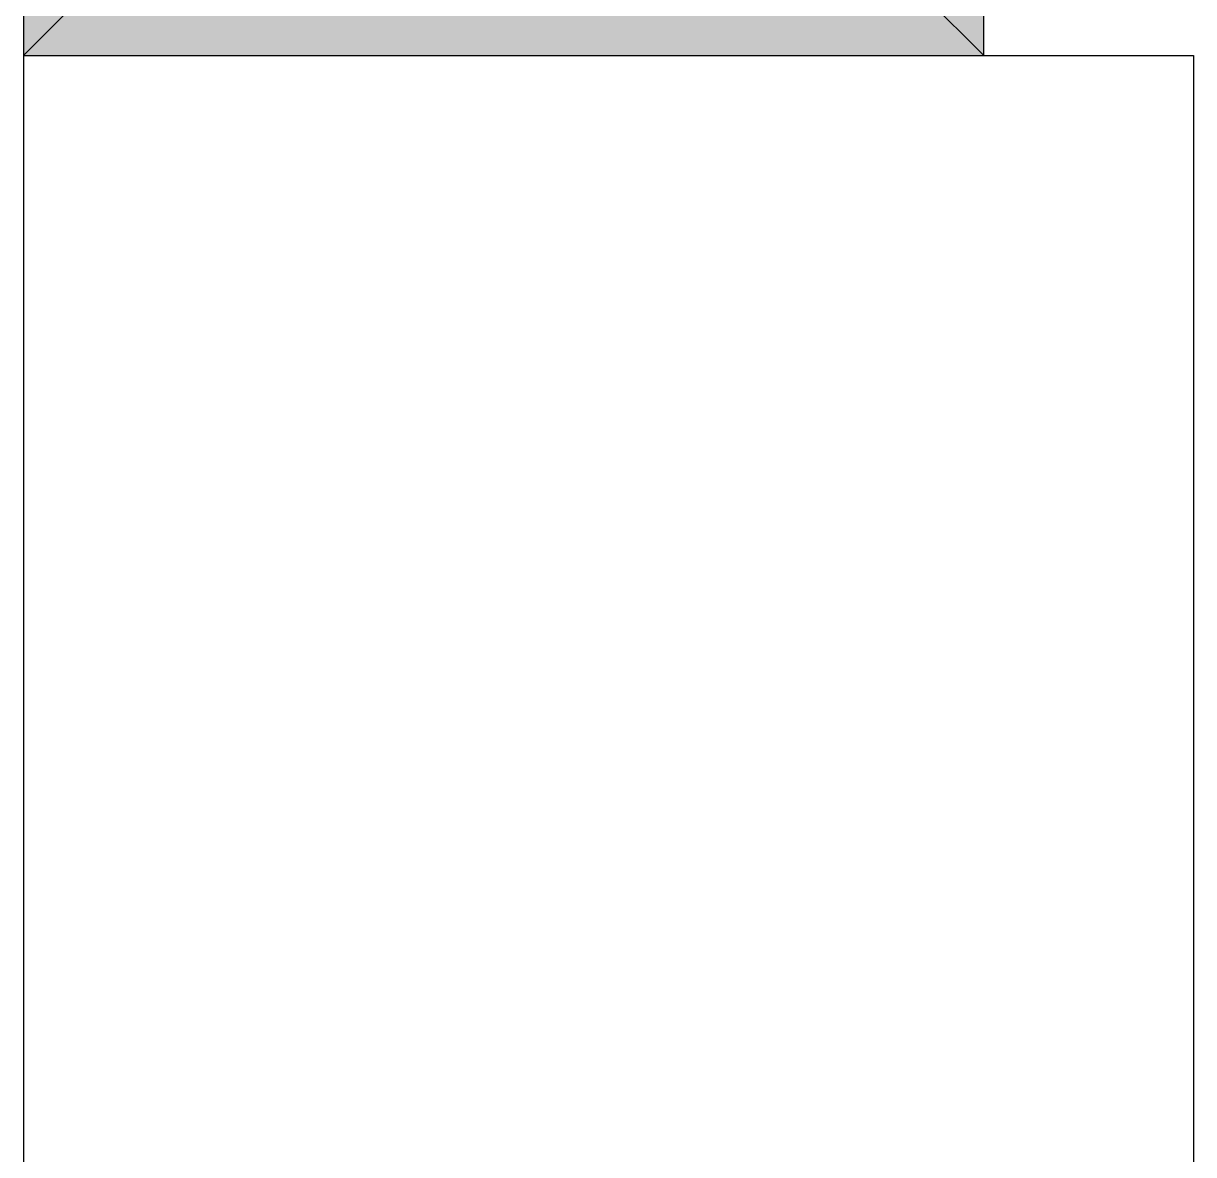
# Model space of a CAD drawing. Header units: inches. Extents: x 327481 to 195042051, y -335014 to 44773228.
# Drawn here: x 369972.31 to 370008.31, y -316965.74 to -316930.93 of the extents above; entities that cross this region are included whole.
import ezdxf

# ---------------------------------------------------------------- set-up
doc = ezdxf.new("R2010")
doc.units = ezdxf.units.IN
doc.header["$MEASUREMENT"] = 0
doc.layers.add('center', color=146, linetype='Continuous')
doc.layers.add('WATER BODY', color=140, linetype='Continuous')
doc.layers.add('column 1', color=146, linetype='Continuous', lineweight=30)
doc.layers.add('WALL', color=12, linetype='Continuous', lineweight=30)

# ---------------------------------------------------------------- blocks, each defined once
blk = doc.blocks.new('COLUMN1')
at = {"layer": 'column 1'}
h = blk.add_hatch(color=256, dxfattribs=at)
h.paths.add_polyline_path([(1, 1), (0, 1), (0.5, 0.5)])
h.paths.add_polyline_path([(1, 1), (0.5, 0.5), (1, 0)])
h.paths.add_polyline_path([(0.5, 0.5), (0, 0), (1, 0)])
h.paths.add_polyline_path([(0.5, 0.5), (0, 1), (0, 0)])
at = {"layer": 'column 1', "lineweight": 0, "ltscale": 0.3}
for p, q in [((0, 1), (1, 0)), ((0, 0), (1, 1))]:
    blk.add_line(p, q, dxfattribs=at)
at = {"layer": 'column 1', "ltscale": 0.3}
for p, q in [((1, 1), (0, 1)), ((0, 1), (0, 0)), ((1, 0), (1, 1)), ((0, 0), (1, 0))]:
    blk.add_line(p, q, dxfattribs=at)

msp = doc.modelspace()

# ---------------------------------------------------------------- linework, layer by layer
at = {"layer": 'WALL'}
msp.add_line((369972.306, -316878.091), (369972.306, -317197.808), dxfattribs=at)
at = {"layer": 'WATER BODY', "lineweight": 30}
for points in [[(369972.306, -316931.917), (370008.306, -316931.917), (370008.306, -317168.265)], [(369972.306, -316931.917), (369972.306, -317168.265), (370008.306, -317168.265)]]:
    msp.add_lwpolyline(points, dxfattribs=at)

# ---------------------------------------------------------------- block references
at = {"layer": 'center', "xscale": 29.5434782608645, "yscale": 29.5434782608645, "zscale": 39.3913043478359, "rotation": 90}
msp.add_blockref('COLUMN1', (370001.85, -316931.917), dxfattribs=at)

doc.saveas('drawing.dxf')
